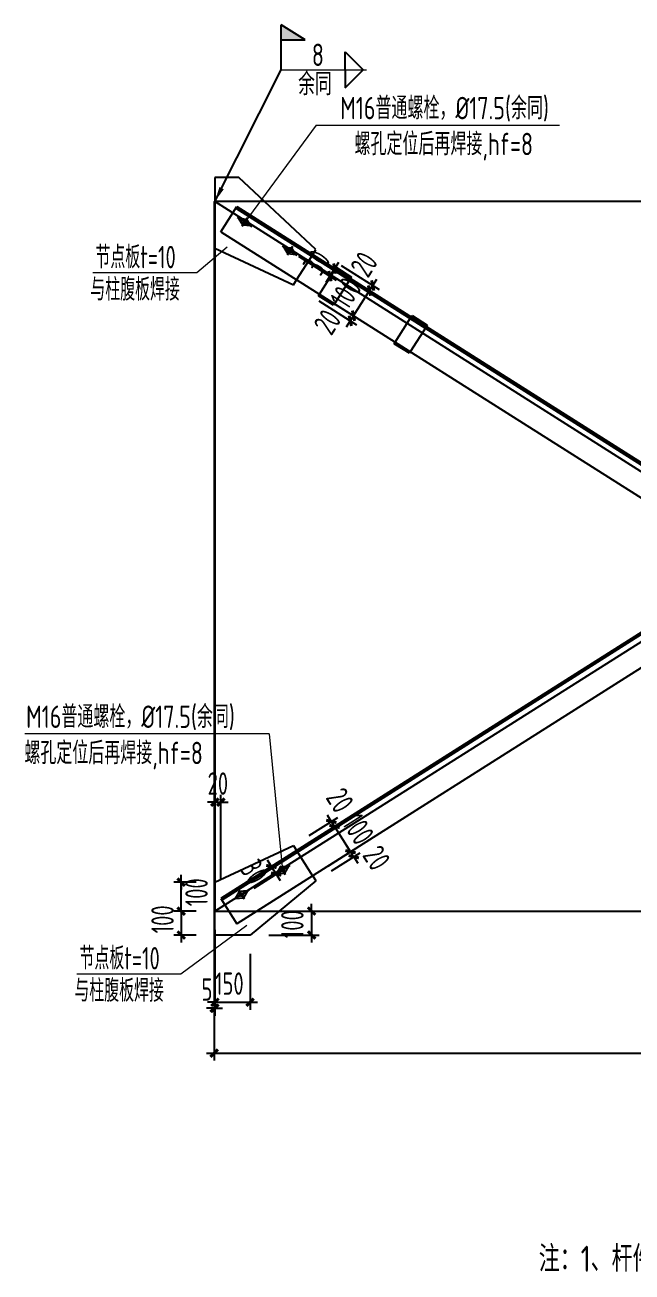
# Model space of a CAD drawing. Extents: x 19118 to 566552, y -1188739 to 92943.
# Drawn here: x 157712 to 169896, y -863772 to -838719 of the extents above; entities that cross this region are included whole.
import ezdxf
from ezdxf.enums import TextEntityAlignment as Align

# ---------------------------------------------------------------- set-up
doc = ezdxf.new("R2010")
doc.units = 0
doc.header["$LTSCALE"] = 1000
doc.header["$MEASUREMENT"] = 0
doc.linetypes.add('DASHED', pattern=[0.75, 0.5, -0.25])
doc.layers.get('0').update_dxf_attribs({"linetype": 'CONTINUOUS'})
doc.layers.get('Defpoints').update_dxf_attribs({"linetype": 'CONTINUOUS'})
for name, color, linetype in [('AXIS', 3, 'CONTINUOUS'), ('BOLT', 2, 'CONTINUOUS'), ('COLU', 7, 'CONTINUOUS'), ('DIM', 3, 'CONTINUOUS'), ('Prof', 2, 'CONTINUOUS'), ('Profx', 9, 'DASHED'), ('TEXT', 7, 'CONTINUOUS'), ('WELD', 7, 'CONTINUOUS')]:
    doc.layers.add(name, color=color, linetype=linetype)
doc.styles.get("Standard").update_dxf_attribs({"font": 'atssdeng.shx', "bigfont": 'atssdchn.shx'})
doc.styles.add('TSSD_Dimension', font='Tssdeng.shx', dxfattribs={"width": 0.7, "bigfont": 'hztxt.shx'})
doc.styles.add('TSSD_Label', font='tssdeng.shx', dxfattribs={"width": 0.6, "bigfont": 'hztxt.shx'})
doc.styles.add('TSSD_Rein', font='atssdeng.shx', dxfattribs={"width": 0.7, "bigfont": 'atssdchn.shx'})
doc.dimstyles.new('TSSD_25_100', dxfattribs={"dimtxt": 300, "dimasz": 100, "dimexe": 100, "dimexo": 250, "dimgap": 100, "dimtad": 1, "dimdec": 0, "dimlfac": 0.25, "dimzin": 0, "dimdsep": 46, "dimtxsty": 'TSSD_Dimension', "dimblk": 'ARCHTICK', "dimcen": 0, "dimdle": 100, "dimclrt": 7, "dimadec": 0, "dimazin": 0, "dimtfac": 1, "dimtdec": 0, "dimtix": 1, "dimtmove": 2, "dimatfit": 3, "dimfxl": 1, "dimtolj": 1, "dimtzin": 0, "dimarcsym": 0})
doc.dimstyles.new('TSSD_50_100', dxfattribs={"dimtxt": 300, "dimasz": 100, "dimexe": 100, "dimexo": 250, "dimgap": 100, "dimtad": 1, "dimdec": 0, "dimlfac": 0.5, "dimzin": 0, "dimdsep": 46, "dimtxsty": 'TSSD_Dimension', "dimblk": 'ARCHTICK', "dimcen": 0, "dimdle": 100, "dimclrt": 7, "dimadec": 0, "dimazin": 0, "dimtfac": 1, "dimtdec": 0, "dimtix": 1, "dimtmove": 2, "dimatfit": 3, "dimfxl": 1, "dimtolj": 1, "dimtzin": 0, "dimarcsym": 0})
doc.dimstyles.new('TSSD_LEADER_STYLE_200.0', dxfattribs={"dimtxt": 0.18, "dimasz": 200, "dimexe": 0.18, "dimexo": 0.0625, "dimgap": 0.09, "dimtad": 0, "dimtih": 1, "dimtoh": 1, "dimdec": 4, "dimzin": 0, "dimdsep": 46, "dimtxsty": 'Standard', "dimcen": 0.09, "dimadec": 0, "dimazin": 0, "dimtfac": 1, "dimtdec": 4, "dimtofl": 0, "dimtmove": 0, "dimatfit": 3, "dimfxl": 1, "dimtolj": 1, "dimtzin": 0, "dimarcsym": 0})

# ---------------------------------------------------------------- blocks, each defined once
blk = doc.blocks.new('_ArchTick')
at = {"color": 0, "linetype": 'ByBlock', "const_width": 0.4}
blk.add_lwpolyline([(-0.5, -0.5), (0.5, 0.5)], dxfattribs=at)
blk = doc.blocks.new('*D574')
at = {"layer": 'Defpoints', "color": 0}
for p in [(153823, -776432), (153833, -776432), (153823, -777733)]:
    blk.add_point(p, dxfattribs=at)
at = {"layer": 'DIM', "color": 0, "lineweight": -2}
for p, q in [((153823, -776682), (153823, -777833)), ((153833, -776682), (153833, -777833)), ((153823, -777733), (153723, -777733)), ((153833, -777733), (153823, -777733)), ((153833, -777733), (153933, -777733))]:
    blk.add_line(p, q, dxfattribs=at)
at = {"layer": 'DIM', "color": 0, "lineweight": -2, "xscale": 100, "yscale": 100, "zscale": 100}
blk.add_blockref('_ArchTick', (153823, -777733), dxfattribs=at)
at = {"layer": 'DIM', "color": 0, "lineweight": -2, "xscale": 100, "yscale": 100, "zscale": 100, "rotation": 180}
blk.add_blockref('_ArchTick', (153833, -777733), dxfattribs=at)
at = {"layer": 'DIM', "color": 7, "insert": (153727, -777482), "char_height": 300, "attachment_point": 5, "style": 'TSSD_Dimension'}
blk.add_mtext('\\A1;5', dxfattribs=at)
blk = doc.blocks.new('*D576')
at = {"layer": 'Defpoints', "color": 0}
for p in [(154589, -775834), (154082, -776155), (154147, -776257)]:
    blk.add_point(p, dxfattribs=at)
at = {"layer": 'DIM', "color": 0, "lineweight": -2}
for p, q in [((154293, -776022), (154674, -775780)), ((154589, -775834), (154536, -775750)), ((154358, -776123), (154738, -775882)), ((154653, -775935), (154589, -775834)), ((154653, -775935), (154707, -776020))]:
    blk.add_line(p, q, dxfattribs=at)
at = {"layer": 'DIM', "color": 0, "lineweight": -2, "xscale": 100, "yscale": 100, "zscale": 100}
for p, rotation in [((154589, -775834), 302.3820083408634), ((154653, -775935), 122.3820083408634)]:
    blk.add_blockref('_ArchTick', p, dxfattribs=dict(at, rotation=rotation))
at = {"layer": 'DIM', "color": 7, "insert": (154359, -775907), "char_height": 300, "attachment_point": 5, "rotation": 302.382, "style": 'TSSD_Dimension'}
blk.add_mtext('\\A1;30', dxfattribs=at)
blk = doc.blocks.new('*D577')
at = {"layer": 'Defpoints', "color": 0}
for p in [(153913, -774973), (153833, -776263), (153913, -776263)]:
    blk.add_point(p, dxfattribs=at)
at = {"layer": 'DIM', "color": 0, "lineweight": -2}
for p, q in [((153833, -776013), (153833, -774873)), ((153913, -776013), (153913, -774873)), ((153833, -774973), (153733, -774973)), ((153833, -774973), (153913, -774973)), ((153913, -774973), (154013, -774973))]:
    blk.add_line(p, q, dxfattribs=at)
at = {"layer": 'DIM', "color": 0, "lineweight": -2, "xscale": 100, "yscale": 100, "zscale": 100}
blk.add_blockref('_ArchTick', (153833, -774973), dxfattribs=at)
at = {"layer": 'DIM', "color": 0, "lineweight": -2, "xscale": 100, "yscale": 100, "zscale": 100, "rotation": 180}
blk.add_blockref('_ArchTick', (153913, -774973), dxfattribs=at)
at = {"layer": 'DIM', "color": 7, "insert": (153873, -774723), "char_height": 300, "attachment_point": 5, "style": 'TSSD_Dimension'}
blk.add_mtext('\\A1;20', dxfattribs=at)
blk = doc.blocks.new('*D578')
at = {"layer": 'Defpoints', "color": 0}
for p in [(155434, -775298), (154884, -775552), (154927, -775619)]:
    blk.add_point(p, dxfattribs=at)
at = {"layer": 'DIM', "color": 0, "lineweight": -2}
for p, q in [((155095, -775418), (155476, -775177)), ((155138, -775485), (155518, -775244)), ((155391, -775230), (155338, -775146)), ((155391, -775230), (155434, -775298)), ((155434, -775298), (155487, -775382))]:
    blk.add_line(p, q, dxfattribs=at)
at = {"layer": 'DIM', "color": 0, "lineweight": -2, "xscale": 100, "yscale": 100, "zscale": 100}
for p, rotation in [((155391, -775230), 302.382008340816), ((155434, -775298), 122.382008340816)]:
    blk.add_blockref('_ArchTick', p, dxfattribs=dict(at, rotation=rotation))
at = {"layer": 'DIM', "color": 7, "insert": (155507, -774947), "char_height": 300, "attachment_point": 5, "rotation": 302.382, "style": 'TSSD_Dimension'}
blk.add_mtext('\\A1;20', dxfattribs=at)
blk = doc.blocks.new('*D579')
at = {"layer": 'Defpoints', "color": 0}
for p in [(154927, -775619), (155648, -775636), (155141, -775957)]:
    blk.add_point(p, dxfattribs=at)
at = {"layer": 'DIM', "color": 0, "lineweight": -2}
for p, q in [((155138, -775485), (155518, -775244)), ((155434, -775298), (155380, -775213)), ((155434, -775298), (155648, -775636)), ((155352, -775823), (155733, -775582)), ((155648, -775636), (155702, -775720))]:
    blk.add_line(p, q, dxfattribs=at)
at = {"layer": 'DIM', "color": 0, "lineweight": -2, "xscale": 100, "yscale": 100, "zscale": 100}
for p, rotation in [((155434, -775298), 302.3820083407946), ((155648, -775636), 122.3820083407946)]:
    blk.add_blockref('_ArchTick', p, dxfattribs=dict(at, rotation=rotation))
at = {"layer": 'DIM', "color": 7, "insert": (155752, -775333), "char_height": 300, "attachment_point": 5, "rotation": 302.382, "style": 'TSSD_Dimension'}
blk.add_mtext('\\A1;100', dxfattribs=at)
blk = doc.blocks.new('*D580')
at = {"layer": 'Defpoints', "color": 0}
for p in [(155691, -775703), (155141, -775957), (155184, -776025)]:
    blk.add_point(p, dxfattribs=at)
at = {"layer": 'DIM', "color": 0, "lineweight": -2}
for p, q in [((155352, -775823), (155733, -775582)), ((155648, -775636), (155595, -775551)), ((155648, -775636), (155691, -775703)), ((155395, -775891), (155776, -775650)), ((155691, -775703), (155745, -775788))]:
    blk.add_line(p, q, dxfattribs=at)
at = {"layer": 'DIM', "color": 0, "lineweight": -2, "xscale": 100, "yscale": 100, "zscale": 100}
for p, rotation in [((155648, -775636), 302.3820083408511), ((155691, -775703), 122.3820083408512)]:
    blk.add_blockref('_ArchTick', p, dxfattribs=dict(at, rotation=rotation))
at = {"layer": 'DIM', "color": 7, "insert": (155997, -775719), "char_height": 300, "attachment_point": 5, "rotation": 302.382, "style": 'TSSD_Dimension'}
blk.add_mtext('\\A1;20', dxfattribs=at)
blk = doc.blocks.new('*D581')
at = {"layer": 'Defpoints', "color": 0}
for p in [(154804, -767424), (154739, -767525), (155437, -767826)]:
    blk.add_point(p, dxfattribs=at)
at = {"layer": 'DIM', "color": 0, "lineweight": -2}
for p, q in [((155015, -767558), (155522, -767879)), ((154950, -767659), (155457, -767981)), ((155437, -767826), (155491, -767741)), ((155373, -767927), (155319, -768012)), ((155373, -767927), (155437, -767826))]:
    blk.add_line(p, q, dxfattribs=at)
at = {"layer": 'DIM', "color": 0, "lineweight": -2, "xscale": 100, "yscale": 100, "zscale": 100}
for p, rotation in [((155437, -767826), 237.6179916591664), ((155373, -767927), 57.61799165916639)]:
    blk.add_blockref('_ArchTick', p, dxfattribs=dict(at, rotation=rotation))
at = {"layer": 'DIM', "color": 7, "insert": (155194, -767743), "char_height": 300, "attachment_point": 5, "rotation": 57.618, "style": 'TSSD_Dimension'}
blk.add_mtext('\\A1;30', dxfattribs=at)
blk = doc.blocks.new('*D582')
at = {"layer": 'Defpoints', "color": 0}
for p in [(155054, -768057), (155011, -768124), (155645, -768526)]:
    blk.add_point(p, dxfattribs=at)
at = {"layer": 'DIM', "color": 0, "lineweight": -2}
for p, q in [((155222, -768258), (155729, -768580)), ((155265, -768191), (155772, -768512)), ((155688, -768458), (155741, -768374)), ((155645, -768526), (155591, -768611)), ((155688, -768458), (155645, -768526))]:
    blk.add_line(p, q, dxfattribs=at)
at = {"layer": 'DIM', "color": 0, "lineweight": -2, "xscale": 100, "yscale": 100, "zscale": 100}
for p, rotation in [((155645, -768526), 57.61799165922864), ((155688, -768458), 237.6179916592286)]:
    blk.add_blockref('_ArchTick', p, dxfattribs=dict(at, rotation=rotation))
at = {"layer": 'DIM', "color": 7, "insert": (155338, -768542), "char_height": 300, "attachment_point": 5, "rotation": 57.618, "style": 'TSSD_Dimension'}
blk.add_mtext('\\A1;20', dxfattribs=at)
blk = doc.blocks.new('*D583')
at = {"layer": 'Defpoints', "color": 0}
for p in [(155268, -767719), (155311, -767651), (155945, -768053)]:
    blk.add_point(p, dxfattribs=at)
at = {"layer": 'DIM', "color": 0, "lineweight": -2}
for p, q in [((155522, -767785), (156029, -768106)), ((155479, -767853), (155986, -768174)), ((155902, -768121), (155848, -768205)), ((155902, -768121), (155945, -768053)), ((155945, -768053), (155998, -767968))]:
    blk.add_line(p, q, dxfattribs=at)
at = {"layer": 'DIM', "color": 0, "lineweight": -2, "xscale": 100, "yscale": 100, "zscale": 100}
for p, rotation in [((155902, -768121), 57.61799165914881), ((155945, -768053), 237.6179916591489)]:
    blk.add_blockref('_ArchTick', p, dxfattribs=dict(at, rotation=rotation))
at = {"layer": 'DIM', "color": 7, "insert": (155829, -767769), "char_height": 300, "attachment_point": 5, "rotation": 57.618, "style": 'TSSD_Dimension'}
blk.add_mtext('\\A1;20', dxfattribs=at)
blk = doc.blocks.new('*D584')
at = {"layer": 'Defpoints', "color": 0}
for p in [(155268, -767719), (155054, -768057), (155902, -768121)]:
    blk.add_point(p, dxfattribs=at)
at = {"layer": 'DIM', "color": 0, "lineweight": -2}
for p, q in [((155479, -767853), (155986, -768174)), ((155688, -768458), (155902, -768121)), ((155902, -768121), (155955, -768036)), ((155265, -768191), (155772, -768512)), ((155688, -768458), (155634, -768543))]:
    blk.add_line(p, q, dxfattribs=at)
at = {"layer": 'DIM', "color": 0, "lineweight": -2, "xscale": 100, "yscale": 100, "zscale": 100}
for p, rotation in [((155902, -768121), 237.6179916591965), ((155688, -768458), 57.61799165919644)]:
    blk.add_blockref('_ArchTick', p, dxfattribs=dict(at, rotation=rotation))
at = {"layer": 'DIM', "color": 7, "insert": (155584, -768156), "char_height": 300, "attachment_point": 5, "rotation": 57.618, "style": 'TSSD_Dimension'}
blk.add_mtext('\\A1;100', dxfattribs=at)
blk = doc.blocks.new('_WELD001')
at = {"linetype": 'ByBlock'}
h = blk.add_hatch(color=0, dxfattribs=at)
h.paths.add_polyline_path([(0.8, 1), (0, 1.5), (0, 1)])
edge = h.paths.add_edge_path()
edge.add_line((0, 0), (0, 1.5))
at = {"color": 0, "linetype": 'ByBlock'}
for p, q in [((0, 0), (0, 1.5)), ((0.8, 1), (0, 1.5)), ((0, 1), (0.8, 1))]:
    blk.add_line(p, q, dxfattribs=at)
blk = doc.blocks.new('_WELD004')
at = {"color": 0, "linetype": 'ByBlock'}
for p, q in [((0, 1), (1, 0)), ((0, 0), (0, 1))]:
    blk.add_line(p, q, dxfattribs=at)
blk = doc.blocks.new('新块GFHGHH')
at = {"layer": 'AXIS'}
for p, q in [((168830.8, -766927.1), (153823.2, -766927.1)), ((153823.2, -766927.1), (153823.2, -776832.1)), ((153833.2, -766927.1), (153833.2, -776431.9)), ((168820.8, -776431.9), (153833.2, -766927.1)), ((153833.2, -776431.9), (168831.5, -766944)), ((153833.2, -776431.9), (168820.8, -776431.9))]:
    blk.add_line(p, q, dxfattribs=at)
at = {"layer": 'BOLT'}
for p, q in [((154330.3, -767266), (154134.2, -767141.7)), ((154151.1, -767152.4), (154258, -767163.3)), ((154151.1, -767152.4), (154206.5, -767244.4)), ((154268.7, -767146.4), (154195.8, -767261.3)), ((154313.4, -767255.3), (154206.5, -767244.4)), ((154313.4, -767255.3), (154258, -767163.3)), ((154932.8, -767650.9), (154736.8, -767526.6)), ((154753.7, -767537.3), (154860.5, -767548.2)), ((154753.7, -767537.3), (154809, -767629.3)), ((154871.2, -767531.3), (154798.3, -767646.2)), ((154915.9, -767640.2), (154860.5, -767548.2)), ((154915.9, -767640.2), (154809, -767629.3)), ((154836, -775819.6), (154640, -775943.9)), ((154656.9, -775933.2), (154712.2, -775841.2)), ((154656.9, -775933.2), (154763.7, -775922.3)), ((154701.5, -775824.3), (154774.4, -775939.2)), ((154819.1, -775830.3), (154712.2, -775841.2)), ((154819.1, -775830.3), (154763.7, -775922.3)), ((154286.9, -776148.8), (154090.9, -776273.2)), ((154107.8, -776262.4), (154163.2, -776170.5)), ((154107.8, -776262.4), (154214.6, -776251.6)), ((154152.5, -776153.6), (154225.4, -776268.5)), ((154270, -776159.6), (154163.2, -776170.5)), ((154270, -776159.6), (154214.6, -776251.6))]:
    blk.add_line(p, q, dxfattribs=at)
at = {"layer": 'BOLT', "const_width": 32}
for points in [[(154245.8, -767212.4, 1), (154218.7, -767195.3, 1), (154245.8, -767212.4)], [(154848.3, -767597.4, 1), (154821.3, -767580.2, 1), (154848.3, -767597.4)], [(154751.5, -775873.2, 1), (154724.5, -775890.3, 1), (154751.5, -775873.2)], [(154202.4, -776202.4, 1), (154175.4, -776219.6, 1), (154202.4, -776202.4)]]:
    blk.add_lwpolyline(points, format="xyb", dxfattribs=at)
at = {"layer": 'COLU', "lineweight": 5}
for p, q in [((152199.6, -767879.9), (153592.1, -767879.9)), ((151986, -777270.9), (153378.5, -777270.9))]:
    blk.add_line(p, q, dxfattribs=at)
at = {"layer": 'DIM'}
for p, q in [((153383, -776043.9), (153383, -775943.8)), ((153583.1, -776043.9), (153282.9, -776043.9)), ((153583.1, -776043.9), (153282.9, -776043.9)), ((153383, -776431.9), (153383, -776043.9)), ((153383, -776043.9), (153383, -776143.9)), ((153583.1, -776431.9), (153282.9, -776431.9)), ((153583.1, -776431.9), (153282.9, -776431.9)), ((153383, -776431.9), (153383, -776331.8)), ((153383, -776431.9), (153383, -776752)), ((153383, -776431.9), (153383, -776531.9)), ((154942.2, -776431.9), (155227.7, -776431.9)), ((155127.6, -776431.9), (155127.6, -776331.8)), ((155127.6, -776431.9), (155127.6, -776752)), ((153583.1, -776752), (153282.9, -776752)), ((153383, -776752), (153383, -776852.1)), ((154554.6, -776752), (155227.7, -776752)), ((155127.6, -776752), (155127.6, -776852.1)), ((153823.2, -777082.2), (153823.2, -778432.9)), ((153833.2, -777002.1), (153833.2, -777752.5)), ((154304.4, -777002.1), (154304.4, -777752.5)), ((153833.2, -777652.5), (153733.1, -777652.5)), ((153833.2, -777652.5), (154304.4, -777652.5)), ((154304.4, -777652.5), (154404.5, -777652.5)), ((153723.1, -778332.8), (168930.8, -778332.8))]:
    blk.add_line(p, q, dxfattribs=at)
at = {"layer": 'Prof', "color": 4}
for p, q in [((153833.2, -766606.9), (153833.2, -767552)), ((154153.4, -766606.9), (153833.2, -766606.9)), ((155184.3, -767570.7), (154153.4, -766606.9)), ((153913.2, -767333.2), (154127.6, -766995.3)), ((154114.7, -767015.6), (168727.9, -776282.9)), ((154127.6, -766995.3), (168740.7, -776262.6)), ((153913.2, -767333.2), (168526.4, -776600.6)), ((153833.2, -767552), (154884.3, -768043.8)), ((155141.5, -767638.3), (155184.3, -767570.7)), ((155445.7, -767831.2), (155458.5, -767810.9)), ((155458.5, -767810.9), (155661.3, -767939.5)), ((155661.3, -767939.5), (155648.4, -767959.8)), ((154884.3, -768043.8), (154927.1, -767976.2)), ((155218.5, -768189.4), (155231.3, -768169.1)), ((155421.2, -768318), (155218.5, -768189.4)), ((155434.1, -768297.7), (155421.2, -768318)), ((156459.6, -768474.2), (156472.4, -768453.9)), ((156472.4, -768453.9), (156675.2, -768582.5)), ((156675.2, -768582.5), (156662.3, -768602.8)), ((156232.4, -768832.4), (156245.2, -768812.1)), ((156435.1, -768961), (156232.4, -768832.4)), ((156448, -768940.7), (156435.1, -768961)), ((160885.8, -771840.8), (153913.2, -776262.6)), ((160898.6, -771861.1), (153926.1, -776282.9)), ((161100.1, -772178.8), (154127.6, -776600.6)), ((153833.2, -776043.9), (154884.3, -775552)), ((154884.1, -775551.8), (154927, -775619.4)), ((155141.5, -775957.6), (155184.3, -776025.2)), ((153833.2, -776752), (153833.2, -776043.9)), ((155184.3, -776025.2), (154304.4, -776752)), ((153913.2, -776262.6), (154127.6, -776600.6)), ((154304.4, -776752), (153833.2, -776752))]:
    blk.add_line(p, q, dxfattribs=at)
at = {"layer": 'Profx', "color": 4}
for p, q in [((154927.1, -767976.2), (155141.5, -767638.3)), ((155231.3, -768169.1), (155445.7, -767831.2)), ((155648.4, -767959.8), (155434.1, -768297.7)), ((156245.2, -768812.1), (156459.6, -768474.2)), ((156662.3, -768602.8), (156448, -768940.7)), ((154927, -775619.4), (155141.3, -775957.3))]:
    blk.add_line(p, q, dxfattribs=at)
at = {"layer": 'TEXT', "lineweight": 5}
for p, q in [((155187.7, -765906.3, -7880.9), (154232.3, -767203.8)), ((155187.7, -765906.3, -7880.9), (158443.3, -765906.3, -7880.9)), ((153592.1, -767879.9), (153996.7, -767533.9)), ((154559, -774057.6, -7880.9), (151292.1, -774057.6, -7880.9)), ((154559, -774057.6, -7880.9), (154738, -775881.8)), ((153378.5, -777270.9), (154258.8, -776621.5))]:
    blk.add_line(p, q, dxfattribs=at)
at = {"layer": 'WELD', "lineweight": 5}
blk.add_line((154721, -765163.6), (155861.8, -765163.6), dxfattribs=at)
at = {"layer": 'DIM', "xscale": 100.050500250014, "yscale": 100.050500250014, "zscale": 100.0505002500004}
for p, rotation in [((153383, -776043.9), 270), ((153383, -776043.9), 90), ((153383, -776431.9), 270), ((153383, -776431.9), 90), ((155127.6, -776431.9), 270), ((153383, -776752), 90), ((155127.6, -776752), 90), ((154304.4, -777652.5), 180), ((153823.2, -778332.8), 180)]:
    blk.add_blockref('_ArchTick', p, dxfattribs=dict(at, rotation=rotation))
blk.add_blockref('_ArchTick', (153833.2, -777652.5), dxfattribs=at)
at = {"layer": 'WELD'}
for name, p, xscale, yscale, zscale in [('_WELD001', (154721, -765163.6), 400.2020009999978, 400.2020009999978, 400.2020009999997), ('_WELD004', (155574.9, -765163.6), 240.1212005999987, 240.1212005999987, 240.1212006000005)]:
    blk.add_blockref(name, p, dxfattribs=dict(at, xscale=xscale, yscale=yscale, zscale=zscale))
at = {"layer": 'WELD', "xscale": -240.1212005999987, "yscale": 240.1212005999987, "zscale": 240.1212006000005, "rotation": 180}
blk.add_blockref('_WELD004', (155574.9, -765163.6), dxfattribs=at)
at = {"layer": 'DIM', "color": 7, "style": 'TSSD_Dimension', "width": 0.7}
for p in [(153737.4, -776366.8), (153282.9, -776729.3), (155019.8, -776793.9)]:
    blk.add_text('100', height=300.15, rotation=90, dxfattribs=at).set_placement(p)
blk.add_text('150', height=300.15, dxfattribs=at).set_placement((153834.5, -777552.4))
at = {"layer": 'TEXT', "lineweight": 5}
for s, height, style, width, p in [('8', 300.2, 'TSSD_Label', 0.75, (155130.3, -765113.6)), ('余同', 300.15, 'TSSD_Label', 0.75, (154947.4, -765504.2)), ('节点板t=10', 300.15, 'TSSD_Rein', 0.7, (152235.1, -767822.3)), ('与柱腹板焊接', 300.15, 'TSSD_Rein', 0.7, (152166.4, -768254.9)), ('节点板t=10', 300.15, 'TSSD_Rein', 0.7, (152021.4, -777213.3)), ('与柱腹板焊接', 300.15, 'TSSD_Rein', 0.7, (151952.8, -777645.9)), ('注：1、杆件尺寸应根据现场实际尺寸放样施工。', 350.177, 'TSSD_Label', 0.8, (158167.2, -781262.3))]:
    blk.add_text(s, height=height, dxfattribs=dict(at, style=style, width=width)).set_placement(p)
at = {"layer": 'TEXT', "lineweight": 5, "style": 'TSSD_Rein', "width": 0.75}
for s, p in [('M16普通螺栓，%%C17.5(余同)', (155509.5, -765676.7, -7880.9)), ('螺孔定位后再焊接,hf=8', (155701.5, -766158.1, -7880.9)), ('M16普通螺栓，%%C17.5(余同)', (151307.1, -773828, -7880.9)), ('螺孔定位后再焊接,hf=8', (151284.4, -774313.4, -7880.9))]:
    blk.add_text(s, height=300.152, dxfattribs=at).set_placement(p, align=Align.MIDDLE_LEFT)
at = {"layer": 'DIM'}
for p1, p2, distance, picture, middle in [((154739.2, -767525.3), (154803.5, -767423.9), -750.4, '*D581', (155193.9, -767742.6)), ((155053.9, -768056.6), (155268.2, -767718.6), -750.4, '*D584', (155583.6, -768155.6)), ((154927, -775619.4), (155141.3, -775957.3), 600.3, '*D579', (155752.2, -775333))]:
    dim = blk.add_aligned_dim(p1=p1, p2=p2, distance=distance, dimstyle='TSSD_25_100', dxfattribs=at)
    dim.commit()
    dim.dimension.update_dxf_attribs({"geometry": picture, "text_midpoint": middle})
for base, p1, p2, angle, picture, middle in [((155944.8, -768052.9), (155268.2, -767718.6), (155311.1, -767651.1), 57.61799, '*D583', (155828.6, -767769.2)), ((155644.7, -768526.1), (155053.9, -768056.6), (155011, -768124.2), 237.61799, '*D582', (155338.5, -768541.9)), ((155433.9, -775297.9), (154884.1, -775551.8), (154927, -775619.4), 302.38201, '*D578', (155507.3, -774946.5)), ((155691.1, -775703.4), (155141.3, -775957.3), (155184.2, -776024.9), 302.38201, '*D580', (155997.4, -775719.3)), ((154589.2, -775834), (154146.5, -776256.9), (154082.2, -776155.5), 122.38201, '*D576', (154358.6, -775907))]:
    dim = blk.add_linear_dim(base=base, p1=p1, p2=p2, angle=angle, dimstyle='TSSD_25_100', dxfattribs=at)
    dim.commit()
    dim.dimension.update_dxf_attribs({"geometry": picture, "text_midpoint": middle, "dimtype": 129})
dim = blk.add_linear_dim(base=(153913.2, -774973.1), p1=(153833.2, -776262.6), p2=(153913.2, -776262.6), text='20', dimstyle='TSSD_25_100', dxfattribs=at)
dim.commit()
dim.dimension.update_dxf_attribs({"geometry": '*D577', "text_midpoint": (153873.2, -774723.1)})
dim = blk.add_linear_dim(base=(153823.2, -777732.5), p1=(153833.2, -776431.9), p2=(153823.2, -776431.9), dimstyle='TSSD_50_100', dxfattribs=at)
dim.commit()
dim.dimension.update_dxf_attribs({"geometry": '*D574', "text_midpoint": (153726.6, -777482.4), "dimtype": 128})
at = {"layer": 'WELD', "lineweight": 5}
blk.add_leader([(153833.2, -766927.1), (154721, -765163.6)], dimstyle='TSSD_LEADER_STYLE_200.0', dxfattribs=at)

msp = doc.modelspace()

# ---------------------------------------------------------------- block references
at = {"xscale": 1.5, "yscale": 1.5, "zscale": 1.5}
msp.add_blockref('新块GFHGHH', (-69225.81, 308125.52), dxfattribs=at)

doc.saveas('drawing.dxf')
